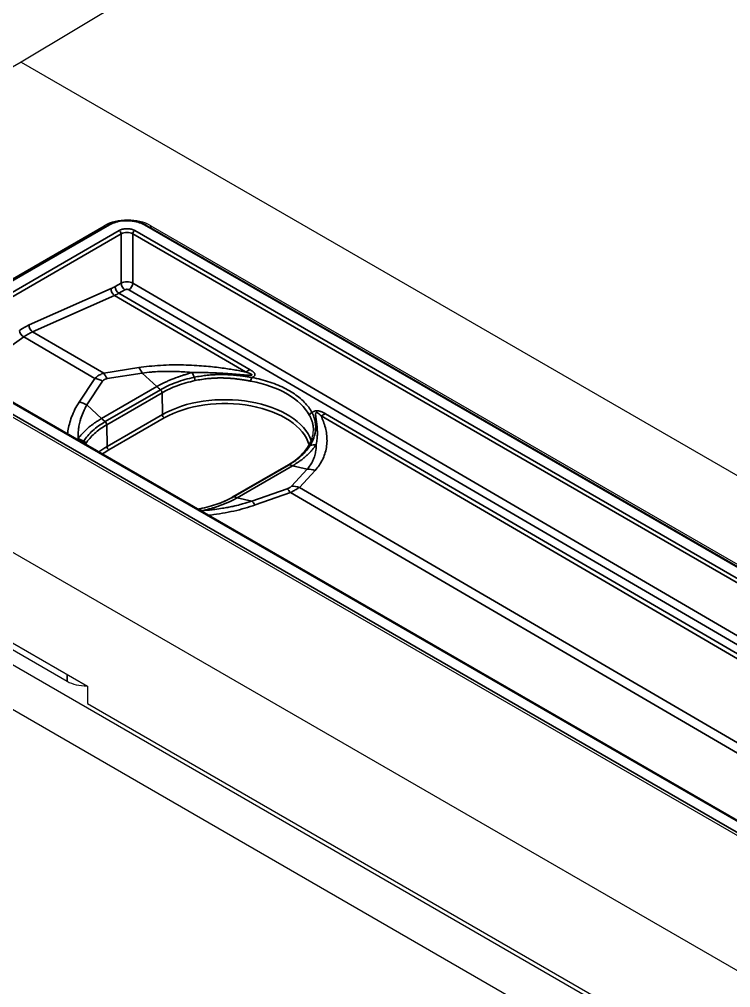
# Model space of a CAD drawing. Header units: millimetres. Extents: x 68 to 2000, y 100 to 2870.
# Drawn here: x 1274.6 to 1339.2, y 920.8 to 1008.7 of the extents above; entities that cross this region are included whole.
import ezdxf

# ---------------------------------------------------------------- set-up
doc = ezdxf.new("R2010")
doc.units = ezdxf.units.MM
doc.header["$LTSCALE"] = 10
doc.layers.add('_Sichtbarkanten', color=7, linetype='Continuous', lineweight=25)
doc.layers.add('Sichtbar schmal (ISO)', color=7, linetype='Continuous', lineweight=35)

msp = doc.modelspace()

# ---------------------------------------------------------------- linework, layer by layer
at = {"layer": '_Sichtbarkanten'}
for p, q in [((1554.104, 1172.182), (1274.797, 1004.8)), ((1274.797, 1004.8), (1235.906, 982.347)), ((1274.797, 1004.8), (1592.995, 821.089)), ((1264.996, 979.838), (1282.68, 990.048)), ((1286.112, 990.048), (1567.547, 827.561)), ((1265.251, 980.101), (1282.328, 989.961)), ((1286.57, 989.961), (1567.292, 827.886)), ((1235.906, 982.347), (1554.104, 798.635)), ((1547.565, 816.032), (1266.142, 978.511)), ((1545.972, 815.577), (1265.251, 977.652)), ((1299.012, 968.275), (1293.988, 965.374)), ((1243.154, 967.956), (1375.743, 891.406)), ((1375.743, 887.323), (1243.154, 963.874)), ((1258.18, 961.24), (1280.807, 948.176)), ((1261.647, 958.63), (1278.973, 948.627)), ((1280.807, 948.176), (1280.807, 946.625)), ((1280.807, 946.625), (1341.265, 911.72))]:
    msp.add_line(p, q, dxfattribs=at)
for centre, major_axis, ratio, start_param, end_param in [((1284.449, 988.736), (-3, 0), 0.57735, 3.926991, 5.497787), ((1280.74, 949.649), (2.5, 0), 0.578054, 3.9276, 4.720056)]:
    msp.add_ellipse(centre, major_axis=major_axis, ratio=ratio, start_param=start_param, end_param=end_param, dxfattribs=at)
for points in [[(1282.68, 990.048), (1282.774, 990.102), (1282.875, 990.152), (1282.981, 990.196)], [(1300.87, 969.982), (1301.156, 970.454), (1301.305, 970.935), (1301.314, 971.39)], [(1290.819, 964.265), (1290.875, 964.275), (1290.932, 964.286), (1290.988, 964.297)]]:
    msp.add_open_spline(points, degree=3, dxfattribs=at)
for points, knots in [([(1285.387, 990.338), (1285.491, 990.311), (1285.591, 990.28), (1285.839, 990.189), (1285.982, 990.123), (1286.112, 990.048)], [0.5790483, 0.5790483, 0.5790483, 0.5790483, 0.646482, 0.646482, 0.7526541, 0.7526541, 0.7526541, 0.7526541]), ([(1299.012, 968.275), (1299.616, 968.623), (1300.124, 969.033), (1300.64, 969.637), (1300.764, 969.808), (1300.87, 969.982)], [0, 0, 0, 0, 0.5178966, 0.5178966, 0.7138598, 0.7138598, 0.7138598, 0.7138598]), ([(1290.988, 964.297), (1291.804, 964.455), (1292.581, 964.698), (1293.516, 965.118), (1293.759, 965.242), (1293.988, 965.374)], [0, 0, 0, 0, 0.5207502, 0.5207502, 0.7170145, 0.7170145, 0.7170145, 0.7170145])]:
    msp.add_open_spline(points, degree=3, knots=knots, dxfattribs=at)
at = {"layer": 'Sichtbar schmal (ISO)'}
for p, q in [((1282.805, 990.036), (1265.121, 979.826)), ((1567.422, 827.549), (1285.987, 990.036)), ((1283.689, 989.518), (1266.017, 979.315)), ((1283.866, 989.216), (1266.194, 979.013)), ((1282.328, 989.961), (1282.328, 989.845)), ((1283.866, 989.216), (1283.866, 984.75)), ((1566.349, 826.736), (1284.926, 989.216)), ((1284.926, 989.216), (1284.926, 984.749)), ((1285.103, 989.518), (1566.526, 827.039)), ((1286.57, 989.783), (1286.57, 989.961)), ((1283.866, 984.75), (1283.324, 984.437)), ((1391.049, 922.826), (1284.926, 984.749)), ((1282.961, 984.252), (1275.525, 980.96)), ((1284.217, 984.146), (1283.676, 983.833)), ((1390.693, 922.222), (1284.571, 984.145)), ((1283.272, 983.627), (1275.836, 980.336)), ((1283.272, 983.627), (1295.163, 976.69)), ((1283.676, 983.833), (1295.566, 976.897)), ((1275.029, 979.87), (1269.999, 976.285)), ((1281.484, 976.104), (1275.029, 979.87)), ((1282.291, 976.57), (1275.836, 980.336)), ((1265.121, 977.989), (1546.556, 815.502)), ((1547.44, 816.02), (1266.017, 978.499)), ((1285.478, 977.081), (1282.291, 976.57)), ((1281.484, 976.104), (1280.061, 973.953)), ((1285.784, 976.595), (1282.597, 976.084)), ((1285.784, 976.595), (1287.11, 975.361)), ((1282.194, 975.851), (1280.77, 973.701)), ((1287.11, 975.361), (1282.097, 972.466)), ((1287.436, 975.077), (1282.422, 972.183)), ((1287.581, 974.801), (1282.56, 971.903)), ((1287.61, 972.823), (1287.581, 974.801)), ((1280.77, 973.701), (1282.097, 972.466)), ((1287.61, 972.823), (1282.59, 969.924)), ((1287.787, 972.52), (1282.767, 969.621)), ((1378.248, 928.219), (1302.006, 972.698)), ((1378.651, 928.425), (1302.409, 972.904)), ((1282.59, 969.924), (1282.56, 971.903)), ((1294.078, 965.376), (1299.105, 968.279)), ((1299.425, 968.184), (1294.398, 965.282)), ((1300.753, 967.869), (1299.425, 968.184)), ((1299.328, 966.324), (1300.753, 967.869)), ((1300.038, 966.216), (1301.463, 967.762)), ((1295.726, 964.966), (1298.924, 966.091)), ((1296.033, 964.626), (1299.231, 965.75)), ((1364.569, 927.632), (1299.231, 965.75)), ((1365.376, 928.098), (1300.038, 966.216)), ((1295.726, 964.966), (1294.398, 965.282)), ((1278.973, 948.627), (1278.973, 949.235))]:
    msp.add_line(p, q, dxfattribs=at)
for centre, major_axis, ratio, start_param, end_param in [((1282.805, 989.832), (-0.125, 0.217), 0.57735, 5.497787, 6.283185), ((1285.987, 989.832), (0.125, 0.217), 0.57735, 0, 0.785398), ((1283.689, 989.314), (0.125, -0.217), 0.57735, 0.802851, 2.356194), ((1284.396, 988.906), (-0.75, 0), 0.584359, 3.927157, 5.497639), ((1285.103, 989.314), (-0.125, -0.217), 0.57735, 3.926991, 5.480334), ((1284.396, 984.45), (-0.75, 0.001), 0.564858, 3.927945, 5.498499), ((1284.219, 984.553), (-0.25, 0.433), 0.57735, 0.802851, 2.350959), ((1284.573, 984.552), (0.252, 0.432), 0.574372, 3.929641, 5.482984), ((1283.314, 984.055), (-0.202, 0.457), 0.638319, 0.867947, 2.416202), ((1283.269, 988.142), (-2.19, -3.93), 0.587338, 0.662122, 0.776517), ((1283.678, 984.24), (-0.25, 0.433), 0.57735, 0.802851, 2.350959), ((1283.622, 987.945), (-2.442, -4.362), 0.586051, 0.663298, 0.777689), ((1275.148, 976.206), (-2.676, -4.803), 0.587338, 3.803714, 4.032507), ((1274.991, 980.251), (-0.29, 0.407), 0.508834, 0.750857, 2.299113), ((1275.878, 980.763), (-0.202, 0.457), 0.638319, 0.867947, 2.416202), ((1275.502, 976.009), (-2.424, -4.371), 0.588623, 3.802531, 4.031336), ((1285.267, 974.942), (0.396, -2.468), 0.393811, 2.240031, 2.552528), ((1295.585, 980.968), (-2.52, -4.319), 0.574314, 0.673631, 0.787998), ((1281.677, 974.198), (2.085, -1.38), 0.678392, 1.764791, 2.077288), ((1282.08, 974.431), (0.396, -2.468), 0.393812, 2.240031, 2.552527), ((1290.816, 979.594), (-0.844, 4.928), 0.2363, 2.173153, 2.288257), ((1290.478, 976.034), (0.052, -0.244), 0.269756, 0.94211, 2.277777), ((1295.718, 975.987), (-0.045, -0.246), 0.23833, 3.782078, 5.332977), ((1288.144, 978.668), (-2.5, 4.33), 0.57735, 2.059502, 2.154544), ((1293.269, 971.399), (8.044, -0.038), 0.580459, 0.302764, 1.273865), ((1293.27, 969.555), (8.004, 0), 0.57735, 0.199414, 2.356194), ((1280.253, 972.047), (2.085, -1.38), 0.678392, 1.764791, 2.077288), ((1293.27, 969.354), (7.754, 0), 0.57735, 0.161447, 2.356194), ((1283.13, 975.773), (-2.5, 4.33), 0.57735, 2.059502, 2.154544), ((1287.787, 972.724), (-0.125, 0.217), 0.57735, 0.802851, 2.356194), ((1301.193, 972.794), (-0.221, -0.117), 0.777335, 4.316243, 5.872026), ((1302.427, 976.976), (2.519, 4.319), 0.574305, 3.815214, 3.929583), ((1282.385, 972.002), (0.121, -0.219), 0.577897, 0.813796, 2.165345), ((1281.52, 974.227), (4.439, -2.301), 0.78055, 4.764642, 4.879746), ((1280.437, 970.238), (0.212, -0.133), 0.773952, 0.466575, 1.802244), ((1288.25, 966.656), (-8.004, 0), 0.57735, 5.497787, 5.637259), ((1282.767, 969.826), (-0.125, 0.217), 0.57735, 0.802851, 2.356194), ((1301.083, 969.852), (-0.214, 0.13), 0.76132, 5.358489, 6.283188), ((1300.034, 974.22), (-4.437, 2.305), 0.780416, 2.166146, 2.280298), ((1288.25, 966.456), (-7.754, 0), 0.57735, 5.497787, 5.609846), ((1299.137, 968.058), (-0.125, 0.217), 0.589755, 5.691361, 6.283682), ((1298.427, 972.677), (-2.5, 4.33), 0.57735, 2.549208, 2.642415), ((1301.252, 965.623), (-1.838, 1.695), 0.802198, 5.25698, 5.569476), ((1299.827, 964.077), (-1.838, 1.695), 0.802198, 5.25698, 5.569476), ((1299.424, 963.844), (-0.829, 2.359), 0.270007, 5.552685, 5.865182), ((1293.399, 969.775), (-2.5, 4.33), 0.57735, 2.549208, 2.642415), ((1296.225, 962.72), (-0.829, 2.359), 0.270006, 5.552685, 5.865181), ((1290.733, 968.85), (0.846, -4.928), 0.23675, 5.857087, 5.971233)]:
    msp.add_ellipse(centre, major_axis=major_axis, ratio=ratio, start_param=start_param, end_param=end_param, dxfattribs=at)
for points, knots in [([(1285.987, 990.036), (1285.911, 990.079), (1285.831, 990.12), (1285.746, 990.156), (1285.66, 990.193), (1285.57, 990.227), (1285.476, 990.257), (1285.383, 990.286), (1285.287, 990.312), (1285.187, 990.333), (1285.088, 990.355), (1284.987, 990.372), (1284.883, 990.385), (1284.88, 990.386), (1284.878, 990.386), (1284.875, 990.386), (1284.774, 990.399), (1284.672, 990.408), (1284.569, 990.412), (1284.565, 990.412), (1284.561, 990.413), (1284.557, 990.413), (1284.455, 990.417), (1284.354, 990.417), (1284.252, 990.414), (1284.247, 990.413), (1284.241, 990.413), (1284.235, 990.413), (1284.135, 990.409), (1284.036, 990.401), (1283.938, 990.389), (1283.931, 990.388), (1283.924, 990.387), (1283.917, 990.386), (1283.821, 990.374), (1283.725, 990.358), (1283.633, 990.339), (1283.625, 990.337), (1283.616, 990.336), (1283.608, 990.334), (1283.515, 990.314), (1283.425, 990.29), (1283.337, 990.263), (1283.33, 990.261), (1283.323, 990.259), (1283.316, 990.257), (1283.226, 990.228), (1283.14, 990.196), (1283.058, 990.162), (1283.054, 990.16), (1283.05, 990.158), (1283.046, 990.156), (1282.961, 990.12), (1282.881, 990.079), (1282.805, 990.036)], [0, 0, 0, 0, 0.090909, 0.090909, 0.090909, 0.181748, 0.181748, 0.181748, 0.271516, 0.271516, 0.271516, 0.361211, 0.361211, 0.361211, 0.363636, 0.363636, 0.363636, 0.450924, 0.450924, 0.450924, 0.454545, 0.454545, 0.454545, 0.540645, 0.540645, 0.540645, 0.545455, 0.545455, 0.545455, 0.63041, 0.63041, 0.63041, 0.636364, 0.636364, 0.636364, 0.719986, 0.719986, 0.719986, 0.727273, 0.727273, 0.727273, 0.811363, 0.811363, 0.811363, 0.818182, 0.818182, 0.818182, 0.904885, 0.904885, 0.904885, 0.909091, 0.909091, 0.909091, 1, 1, 1, 1]), ([(1285.103, 989.518), (1285.063, 989.542), (1285.019, 989.563), (1284.972, 989.582), (1284.925, 989.601), (1284.874, 989.618), (1284.821, 989.632), (1284.768, 989.647), (1284.713, 989.659), (1284.656, 989.667), (1284.599, 989.676), (1284.542, 989.682), (1284.484, 989.685), (1284.426, 989.688), (1284.368, 989.688), (1284.31, 989.685), (1284.252, 989.682), (1284.195, 989.677), (1284.138, 989.668), (1284.081, 989.659), (1284.026, 989.647), (1283.973, 989.633), (1283.919, 989.619), (1283.868, 989.602), (1283.821, 989.582), (1283.773, 989.563), (1283.73, 989.542), (1283.689, 989.518)], [0, 0, 0, 0, 0.111111, 0.111111, 0.111111, 0.222222, 0.222222, 0.222222, 0.333333, 0.333333, 0.333333, 0.444444, 0.444444, 0.444444, 0.555556, 0.555556, 0.555556, 0.666667, 0.666667, 0.666667, 0.777778, 0.777778, 0.777778, 0.888889, 0.888889, 0.888889, 1, 1, 1, 1]), ([(1295.566, 976.897), (1295.593, 976.881), (1295.619, 976.865), (1295.644, 976.85), (1295.668, 976.834), (1295.691, 976.819), (1295.713, 976.804), (1295.735, 976.79), (1295.755, 976.775), (1295.775, 976.761), (1295.794, 976.746), (1295.812, 976.732), (1295.829, 976.718), (1295.846, 976.704), (1295.861, 976.691), (1295.876, 976.677), (1295.89, 976.663), (1295.904, 976.65), (1295.916, 976.637), (1295.928, 976.624), (1295.939, 976.611), (1295.949, 976.598), (1295.959, 976.585), (1295.968, 976.572), (1295.976, 976.56), (1295.984, 976.547), (1295.99, 976.535), (1295.996, 976.523), (1296.001, 976.511), (1296.005, 976.499), (1296.008, 976.487), (1296.011, 976.475), (1296.013, 976.464), (1296.013, 976.453), (1296.014, 976.442), (1296.013, 976.431), (1296.012, 976.421), (1296.01, 976.411), (1296.008, 976.401), (1296.004, 976.391), (1296, 976.381), (1295.996, 976.371), (1295.99, 976.362), (1295.984, 976.352), (1295.976, 976.342), (1295.968, 976.332), (1295.959, 976.322), (1295.948, 976.312), (1295.936, 976.302), (1295.924, 976.292), (1295.91, 976.282), (1295.895, 976.272), (1295.88, 976.262), (1295.863, 976.252), (1295.845, 976.243), (1295.827, 976.234), (1295.807, 976.225), (1295.786, 976.216), (1295.765, 976.207), (1295.742, 976.199), (1295.719, 976.19)], [0, 0, 0, 0, 0.05, 0.05, 0.05, 0.1, 0.1, 0.1, 0.15, 0.15, 0.15, 0.2, 0.2, 0.2, 0.25, 0.25, 0.25, 0.3, 0.3, 0.3, 0.35, 0.35, 0.35, 0.4, 0.4, 0.4, 0.45, 0.45, 0.45, 0.5, 0.5, 0.5, 0.55, 0.55, 0.55, 0.6, 0.6, 0.6, 0.65, 0.65, 0.65, 0.7, 0.7, 0.7, 0.75, 0.75, 0.75, 0.8, 0.8, 0.8, 0.85, 0.85, 0.85, 0.9, 0.9, 0.9, 0.95, 0.95, 0.95, 1, 1, 1, 1]), ([(1282.291, 976.57), (1282.226, 976.551), (1282.163, 976.53), (1282.103, 976.507), (1282.043, 976.483), (1281.985, 976.458), (1281.93, 976.43), (1281.875, 976.401), (1281.822, 976.371), (1281.771, 976.338), (1281.72, 976.305), (1281.671, 976.269), (1281.623, 976.23), (1281.575, 976.191), (1281.529, 976.149), (1281.484, 976.104)], [0.000001, 0.000001, 0.000001, 0.000001, 0.2, 0.2, 0.2, 0.4, 0.4, 0.4, 0.6, 0.6, 0.6, 0.8, 0.8, 0.8, 1, 1, 1, 1]), ([(1282.597, 976.084), (1282.559, 976.078), (1282.488, 976.062), (1282.396, 976.027), (1282.317, 975.981), (1282.249, 975.924), (1282.211, 975.877), (1282.194, 975.851)], [0.0000019, 0.0000019, 0.0000019, 0.0000019, 0.2, 0.4, 0.6, 0.8, 1, 1, 1, 1]), ([(1290.335, 976.638), (1290.311, 976.64), (1290.286, 976.642), (1290.262, 976.645), (1289.999, 976.669), (1289.727, 976.69), (1289.447, 976.706), (1289.351, 976.712), (1289.254, 976.717), (1289.156, 976.721), (1288.942, 976.731), (1288.724, 976.738), (1288.504, 976.741), (1288.331, 976.744), (1288.156, 976.745), (1287.983, 976.743), (1287.836, 976.742), (1287.691, 976.739), (1287.546, 976.735), (1287.301, 976.727), (1287.06, 976.715), (1286.826, 976.699), (1286.758, 976.695), (1286.69, 976.69), (1286.623, 976.684), (1286.328, 976.661), (1286.049, 976.631), (1285.784, 976.595)], [0.0000012, 0.0000012, 0.0000012, 0.0000012, 0.0169782, 0.0169782, 0.0169782, 0.2, 0.2, 0.2, 0.2626292, 0.2626292, 0.2626292, 0.4, 0.4, 0.4, 0.5086743, 0.5086743, 0.5086743, 0.6, 0.6, 0.6, 0.7546445, 0.7546445, 0.7546445, 0.8, 0.8, 0.8, 1, 1, 1, 1]), ([(1290.335, 976.638), (1290.303, 976.629), (1290.272, 976.621), (1290.24, 976.612), (1290.157, 976.589), (1290.075, 976.566), (1289.992, 976.542), (1289.879, 976.51), (1289.767, 976.476), (1289.656, 976.442), (1289.627, 976.433), (1289.597, 976.424), (1289.568, 976.415), (1289.487, 976.389), (1289.407, 976.363), (1289.328, 976.337), (1289.22, 976.301), (1289.113, 976.264), (1289.005, 976.225), (1288.974, 976.214), (1288.942, 976.202), (1288.911, 976.191), (1288.834, 976.163), (1288.755, 976.133), (1288.676, 976.102), (1288.564, 976.059), (1288.449, 976.013), (1288.329, 975.962), (1288.312, 975.955), (1288.295, 975.948), (1288.278, 975.941), (1288.175, 975.896), (1288.068, 975.849), (1287.957, 975.798), (1287.866, 975.756), (1287.773, 975.712), (1287.677, 975.664), (1287.636, 975.644), (1287.594, 975.622), (1287.552, 975.601), (1287.41, 975.528), (1287.262, 975.448), (1287.11, 975.361)], [0.0000016, 0.0000016, 0.0000016, 0.0000016, 0.0305724, 0.0305724, 0.0305724, 0.1111111, 0.1111111, 0.1111111, 0.2222222, 0.2222222, 0.2222222, 0.2516769, 0.2516769, 0.2516769, 0.3333333, 0.3333333, 0.3333333, 0.4444444, 0.4444444, 0.4444444, 0.4764553, 0.4764553, 0.4764553, 0.5555556, 0.5555556, 0.5555556, 0.6666667, 0.6666667, 0.6666667, 0.6824604, 0.6824604, 0.6824604, 0.7777778, 0.7777778, 0.7777778, 0.8556233, 0.8556233, 0.8556233, 0.8888889, 0.8888889, 0.8888889, 1, 1, 1, 1]), ([(1290.494, 976.204), (1290.21, 976.144), (1289.931, 976.074), (1289.659, 975.997), (1289.385, 975.919), (1289.118, 975.832), (1288.86, 975.737), (1288.602, 975.642), (1288.353, 975.539), (1288.114, 975.429), (1287.877, 975.319), (1287.65, 975.201), (1287.436, 975.077)], [0, 0, 0, 0, 0.248767, 0.248767, 0.248767, 0.499446, 0.499446, 0.499446, 0.749957, 0.749957, 0.749957, 1, 1, 1, 1]), ([(1295.163, 976.69), (1295.195, 976.68), (1295.227, 976.67), (1295.256, 976.66), (1295.285, 976.651), (1295.313, 976.641), (1295.34, 976.632), (1295.366, 976.623), (1295.391, 976.614), (1295.415, 976.605), (1295.438, 976.597), (1295.461, 976.588), (1295.482, 976.58), (1295.503, 976.572), (1295.522, 976.564), (1295.541, 976.556), (1295.559, 976.549), (1295.576, 976.541), (1295.592, 976.534), (1295.608, 976.527), (1295.623, 976.52), (1295.636, 976.513), (1295.65, 976.506), (1295.662, 976.5), (1295.673, 976.494), (1295.683, 976.487), (1295.693, 976.481), (1295.701, 976.476), (1295.709, 976.47), (1295.715, 976.465), (1295.72, 976.46), (1295.726, 976.455), (1295.729, 976.45), (1295.732, 976.446), (1295.734, 976.441), (1295.736, 976.437), (1295.736, 976.433), (1295.736, 976.43), (1295.734, 976.426), (1295.732, 976.423), (1295.729, 976.419), (1295.725, 976.416), (1295.72, 976.413), (1295.714, 976.41), (1295.707, 976.407), (1295.697, 976.405), (1295.688, 976.402), (1295.677, 976.4), (1295.664, 976.398), (1295.663, 976.398), (1295.661, 976.398), (1295.659, 976.397), (1295.647, 976.396), (1295.634, 976.395), (1295.62, 976.394), (1295.618, 976.394), (1295.616, 976.393), (1295.613, 976.393), (1295.599, 976.392), (1295.583, 976.392), (1295.566, 976.391), (1295.563, 976.391), (1295.56, 976.391), (1295.557, 976.391), (1295.539, 976.391), (1295.521, 976.391), (1295.501, 976.391), (1295.497, 976.391), (1295.494, 976.391), (1295.49, 976.391), (1295.47, 976.391), (1295.449, 976.392), (1295.427, 976.392), (1295.423, 976.392), (1295.418, 976.393), (1295.414, 976.393), (1295.392, 976.393), (1295.368, 976.394), (1295.344, 976.396), (1295.339, 976.396), (1295.334, 976.396), (1295.329, 976.396), (1295.305, 976.397), (1295.279, 976.399), (1295.253, 976.4), (1295.247, 976.401), (1295.242, 976.401), (1295.236, 976.401), (1295.209, 976.403), (1295.182, 976.405), (1295.154, 976.407), (1295.147, 976.407), (1295.14, 976.408), (1295.133, 976.408), (1295.105, 976.41), (1295.075, 976.412), (1295.044, 976.414), (1295.037, 976.415), (1295.029, 976.415), (1295.021, 976.416), (1294.99, 976.418), (1294.958, 976.421), (1294.924, 976.423), (1294.915, 976.424), (1294.907, 976.425), (1294.898, 976.426), (1294.864, 976.428), (1294.829, 976.431), (1294.792, 976.434), (1294.782, 976.435), (1294.772, 976.436), (1294.762, 976.437), (1294.725, 976.44), (1294.687, 976.443), (1294.647, 976.446), (1294.636, 976.447), (1294.624, 976.448), (1294.613, 976.449), (1294.573, 976.452), (1294.531, 976.456), (1294.488, 976.459), (1294.475, 976.46), (1294.462, 976.461), (1294.449, 976.463), (1294.406, 976.466), (1294.361, 976.47), (1294.314, 976.474), (1294.299, 976.475), (1294.284, 976.476), (1294.269, 976.478), (1294.222, 976.481), (1294.174, 976.485), (1294.123, 976.49), (1294.106, 976.491), (1294.089, 976.492), (1294.072, 976.494), (1294.021, 976.498), (1293.968, 976.502), (1293.913, 976.506), (1293.894, 976.508), (1293.875, 976.509), (1293.856, 976.511), (1293.8, 976.515), (1293.743, 976.52), (1293.684, 976.524), (1293.662, 976.526), (1293.64, 976.527), (1293.618, 976.529), (1293.558, 976.534), (1293.496, 976.538), (1293.432, 976.543), (1293.408, 976.544), (1293.383, 976.546), (1293.358, 976.548), (1293.293, 976.552), (1293.226, 976.557), (1293.157, 976.561), (1293.13, 976.563), (1293.102, 976.565), (1293.074, 976.567), (1293.004, 976.571), (1292.931, 976.575), (1292.856, 976.58), (1292.825, 976.581), (1292.794, 976.583), (1292.763, 976.585), (1292.687, 976.589), (1292.609, 976.593), (1292.528, 976.597), (1292.493, 976.599), (1292.458, 976.601), (1292.423, 976.602), (1292.341, 976.606), (1292.256, 976.61), (1292.169, 976.613), (1292.13, 976.615), (1292.091, 976.616), (1292.051, 976.618), (1291.962, 976.621), (1291.871, 976.624), (1291.776, 976.627), (1291.733, 976.628), (1291.688, 976.629), (1291.644, 976.631), (1291.548, 976.633), (1291.448, 976.635), (1291.346, 976.637), (1291.296, 976.638), (1291.246, 976.638), (1291.195, 976.639), (1291.09, 976.64), (1290.981, 976.641), (1290.867, 976.641), (1290.811, 976.641), (1290.754, 976.641), (1290.695, 976.641), (1290.579, 976.641), (1290.459, 976.64), (1290.335, 976.638)], [0, 0, 0, 0, 0.02439, 0.02439, 0.02439, 0.04878, 0.04878, 0.04878, 0.073171, 0.073171, 0.073171, 0.097561, 0.097561, 0.097561, 0.121951, 0.121951, 0.121951, 0.146341, 0.146341, 0.146341, 0.170732, 0.170732, 0.170732, 0.195122, 0.195122, 0.195122, 0.219512, 0.219512, 0.219512, 0.243902, 0.243902, 0.243902, 0.268293, 0.268293, 0.268293, 0.292683, 0.292683, 0.292683, 0.317073, 0.317073, 0.317073, 0.341463, 0.341463, 0.341463, 0.365854, 0.365854, 0.365854, 0.390244, 0.390244, 0.390244, 0.393518, 0.393518, 0.393518, 0.414634, 0.414634, 0.414634, 0.418112, 0.418112, 0.418112, 0.439024, 0.439024, 0.439024, 0.442703, 0.442703, 0.442703, 0.463415, 0.463415, 0.463415, 0.467296, 0.467296, 0.467296, 0.487805, 0.487805, 0.487805, 0.491893, 0.491893, 0.491893, 0.512195, 0.512195, 0.512195, 0.516493, 0.516493, 0.516493, 0.536585, 0.536585, 0.536585, 0.541088, 0.541088, 0.541088, 0.560976, 0.560976, 0.560976, 0.565682, 0.565682, 0.565682, 0.585366, 0.585366, 0.585366, 0.590276, 0.590276, 0.590276, 0.609756, 0.609756, 0.609756, 0.61487, 0.61487, 0.61487, 0.634146, 0.634146, 0.634146, 0.639465, 0.639465, 0.639465, 0.658537, 0.658537, 0.658537, 0.66406, 0.66406, 0.66406, 0.682927, 0.682927, 0.682927, 0.688655, 0.688655, 0.688655, 0.707317, 0.707317, 0.707317, 0.713249, 0.713249, 0.713249, 0.731707, 0.731707, 0.731707, 0.737844, 0.737844, 0.737844, 0.756098, 0.756098, 0.756098, 0.762438, 0.762438, 0.762438, 0.780488, 0.780488, 0.780488, 0.787032, 0.787032, 0.787032, 0.804878, 0.804878, 0.804878, 0.811627, 0.811627, 0.811627, 0.829268, 0.829268, 0.829268, 0.836222, 0.836222, 0.836222, 0.853659, 0.853659, 0.853659, 0.860817, 0.860817, 0.860817, 0.878049, 0.878049, 0.878049, 0.885411, 0.885411, 0.885411, 0.902439, 0.902439, 0.902439, 0.910011, 0.910011, 0.910011, 0.926829, 0.926829, 0.926829, 0.934609, 0.934609, 0.934609, 0.95122, 0.95122, 0.95122, 0.959197, 0.959197, 0.959197, 0.97561, 0.97561, 0.97561, 0.983776, 0.983776, 0.983776, 1, 1, 1, 1]), ([(1295.719, 976.19), (1295.677, 976.197), (1295.632, 976.205), (1295.585, 976.213), (1295.582, 976.213), (1295.58, 976.213), (1295.578, 976.214), (1295.532, 976.221), (1295.484, 976.229), (1295.432, 976.238), (1295.427, 976.239), (1295.421, 976.24), (1295.415, 976.24), (1295.366, 976.248), (1295.315, 976.257), (1295.261, 976.265), (1295.251, 976.267), (1295.24, 976.268), (1295.229, 976.27), (1295.179, 976.278), (1295.126, 976.286), (1295.07, 976.294), (1295.054, 976.297), (1295.038, 976.299), (1295.021, 976.302), (1294.969, 976.309), (1294.915, 976.317), (1294.859, 976.324), (1294.836, 976.328), (1294.813, 976.331), (1294.79, 976.334), (1294.737, 976.341), (1294.682, 976.348), (1294.626, 976.355), (1294.596, 976.358), (1294.565, 976.362), (1294.533, 976.366), (1294.481, 976.372), (1294.426, 976.378), (1294.37, 976.384), (1294.331, 976.388), (1294.291, 976.392), (1294.249, 976.396), (1294.197, 976.401), (1294.144, 976.406), (1294.089, 976.41), (1294.039, 976.415), (1293.987, 976.419), (1293.935, 976.423), (1293.884, 976.426), (1293.832, 976.43), (1293.779, 976.433), (1293.716, 976.437), (1293.652, 976.441), (1293.585, 976.444), (1293.537, 976.446), (1293.488, 976.448), (1293.438, 976.45), (1293.36, 976.453), (1293.28, 976.455), (1293.197, 976.457), (1293.152, 976.458), (1293.107, 976.458), (1293.061, 976.459), (1292.965, 976.459), (1292.867, 976.459), (1292.764, 976.457), (1292.725, 976.457), (1292.685, 976.456), (1292.645, 976.455), (1292.528, 976.452), (1292.407, 976.447), (1292.281, 976.44), (1292.249, 976.438), (1292.217, 976.436), (1292.185, 976.434), (1292.044, 976.425), (1291.896, 976.414), (1291.742, 976.398), (1291.72, 976.396), (1291.698, 976.394), (1291.676, 976.391), (1291.508, 976.373), (1291.332, 976.351), (1291.147, 976.323), (1291.136, 976.321), (1291.125, 976.32), (1291.114, 976.318), (1290.917, 976.287), (1290.709, 976.25), (1290.494, 976.204)], [0, 0, 0, 0, 0.0625, 0.0625, 0.0625, 0.0654165, 0.0654165, 0.0654165, 0.125, 0.125, 0.125, 0.1314929, 0.1314929, 0.1314929, 0.1875, 0.1875, 0.1875, 0.1982752, 0.1982752, 0.1982752, 0.25, 0.25, 0.25, 0.2650897, 0.2650897, 0.2650897, 0.3125, 0.3125, 0.3125, 0.3317574, 0.3317574, 0.3317574, 0.375, 0.375, 0.375, 0.3984009, 0.3984009, 0.3984009, 0.4375, 0.4375, 0.4375, 0.4650881, 0.4650881, 0.4650881, 0.5, 0.5, 0.5, 0.5318572, 0.5318572, 0.5318572, 0.5625, 0.5625, 0.5625, 0.5987144, 0.5987144, 0.5987144, 0.625, 0.625, 0.625, 0.6656738, 0.6656738, 0.6656738, 0.6875, 0.6875, 0.6875, 0.7327477, 0.7327477, 0.7327477, 0.75, 0.75, 0.75, 0.7999678, 0.7999678, 0.7999678, 0.8125, 0.8125, 0.8125, 0.8671806, 0.8671806, 0.8671806, 0.875, 0.875, 0.875, 0.9340318, 0.9340318, 0.9340318, 0.9375, 0.9375, 0.9375, 0.9999996, 0.9999996, 0.9999996, 0.9999996]), ([(1295.644, 975.852), (1295.603, 975.86), (1295.559, 975.868), (1295.512, 975.877), (1295.51, 975.877), (1295.507, 975.877), (1295.505, 975.878), (1295.46, 975.886), (1295.413, 975.895), (1295.363, 975.904), (1295.357, 975.905), (1295.352, 975.906), (1295.346, 975.907), (1295.298, 975.915), (1295.248, 975.924), (1295.196, 975.933), (1295.185, 975.935), (1295.175, 975.937), (1295.165, 975.939), (1295.115, 975.947), (1295.064, 975.956), (1295.01, 975.965), (1294.994, 975.967), (1294.978, 975.97), (1294.962, 975.973), (1294.912, 975.981), (1294.859, 975.989), (1294.805, 975.997), (1294.783, 976.001), (1294.76, 976.004), (1294.737, 976.007), (1294.686, 976.015), (1294.633, 976.022), (1294.579, 976.03), (1294.549, 976.034), (1294.519, 976.038), (1294.488, 976.041), (1294.437, 976.048), (1294.384, 976.055), (1294.33, 976.061), (1294.292, 976.065), (1294.253, 976.07), (1294.213, 976.074), (1294.162, 976.08), (1294.11, 976.085), (1294.057, 976.09), (1294.008, 976.095), (1293.958, 976.099), (1293.907, 976.103), (1293.858, 976.107), (1293.808, 976.111), (1293.756, 976.115), (1293.695, 976.119), (1293.632, 976.123), (1293.568, 976.127), (1293.521, 976.13), (1293.473, 976.132), (1293.424, 976.134), (1293.349, 976.138), (1293.271, 976.14), (1293.19, 976.142), (1293.147, 976.143), (1293.103, 976.144), (1293.058, 976.145), (1292.965, 976.146), (1292.869, 976.146), (1292.769, 976.145), (1292.731, 976.145), (1292.693, 976.144), (1292.653, 976.143), (1292.54, 976.141), (1292.422, 976.137), (1292.299, 976.131), (1292.269, 976.129), (1292.237, 976.127), (1292.206, 976.125), (1292.069, 976.117), (1291.926, 976.106), (1291.776, 976.091), (1291.755, 976.089), (1291.733, 976.087), (1291.711, 976.085), (1291.548, 976.067), (1291.377, 976.046), (1291.197, 976.018), (1291.186, 976.017), (1291.175, 976.015), (1291.165, 976.014), (1290.973, 975.984), (1290.771, 975.947), (1290.562, 975.902)], [0.0000001, 0.0000001, 0.0000001, 0.0000001, 0.0625, 0.0625, 0.0625, 0.0654174, 0.0654174, 0.0654174, 0.125, 0.125, 0.125, 0.1314931, 0.1314931, 0.1314931, 0.1875, 0.1875, 0.1875, 0.1982746, 0.1982746, 0.1982746, 0.25, 0.25, 0.25, 0.2650893, 0.2650893, 0.2650893, 0.3125, 0.3125, 0.3125, 0.331757, 0.331757, 0.331757, 0.375, 0.375, 0.375, 0.3984005, 0.3984005, 0.3984005, 0.4375, 0.4375, 0.4375, 0.4650877, 0.4650877, 0.4650877, 0.5, 0.5, 0.5, 0.5318567, 0.5318567, 0.5318567, 0.5625, 0.5625, 0.5625, 0.5987139, 0.5987139, 0.5987139, 0.625, 0.625, 0.625, 0.6656732, 0.6656732, 0.6656732, 0.6875, 0.6875, 0.6875, 0.7327472, 0.7327472, 0.7327472, 0.75, 0.75, 0.75, 0.7999672, 0.7999672, 0.7999672, 0.8125, 0.8125, 0.8125, 0.8671801, 0.8671801, 0.8671801, 0.875, 0.875, 0.875, 0.9340309, 0.9340309, 0.9340309, 0.9375, 0.9375, 0.9375, 1, 1, 1, 1]), ([(1301.194, 972.997), (1301.105, 973.164), (1300.899, 973.489), (1300.499, 973.956), (1300.015, 974.395), (1299.454, 974.802), (1298.82, 975.172), (1298.121, 975.5), (1297.367, 975.782), (1296.564, 976.017), (1296.005, 976.138), (1295.719, 976.19)], [0, 0, 0, 0, 0.1111111, 0.2222222, 0.3333333, 0.4444444, 0.5555556, 0.6666667, 0.7777778, 0.8888889, 1, 1, 1, 1]), ([(1287.436, 975.077), (1287.452, 975.065), (1287.467, 975.05), (1287.482, 975.033), (1287.496, 975.017), (1287.509, 974.999), (1287.521, 974.98), (1287.528, 974.97), (1287.534, 974.959), (1287.539, 974.948), (1287.544, 974.939), (1287.548, 974.93), (1287.552, 974.92), (1287.561, 974.9), (1287.568, 974.879), (1287.573, 974.859), (1287.577, 974.839), (1287.58, 974.82), (1287.581, 974.801)], [0, 0, 0, 0, 0.2, 0.2, 0.2, 0.4, 0.4, 0.4, 0.507718, 0.507718, 0.507718, 0.6, 0.6, 0.6, 0.8, 0.8, 0.8, 1, 1, 1, 1]), ([(1290.562, 975.902), (1290.284, 975.843), (1290.012, 975.775), (1289.747, 975.699), (1289.479, 975.622), (1289.219, 975.537), (1288.967, 975.444), (1288.716, 975.352), (1288.474, 975.251), (1288.242, 975.144), (1288.011, 975.036), (1287.79, 974.922), (1287.581, 974.801)], [0, 0, 0, 0, 0.2490962, 0.2490962, 0.2490962, 0.5, 0.5, 0.5, 0.75, 0.75, 0.75, 1, 1, 1, 1]), ([(1280.061, 973.953), (1279.92, 973.741), (1279.668, 973.309), (1279.361, 972.607), (1279.158, 971.939), (1279.059, 971.44), (1279.023, 971.166), (1279.013, 971.08)], [0, 0, 0, 0, 0.0769231, 0.1538462, 0.2307692, 0.3076923, 0.3436535, 0.3436535, 0.3436535, 0.3436535]), ([(1280.77, 973.701), (1280.647, 973.497), (1280.538, 973.289), (1280.441, 973.071), (1280.431, 973.048), (1280.421, 973.024), (1280.411, 973.001), (1280.327, 972.805), (1280.254, 972.604), (1280.195, 972.406), (1280.181, 972.358), (1280.167, 972.311), (1280.154, 972.263), (1280.107, 972.092), (1280.071, 971.924), (1280.042, 971.763), (1280.031, 971.696), (1280.02, 971.629), (1280.011, 971.564), (1279.993, 971.43), (1279.979, 971.301), (1279.971, 971.176), (1279.965, 971.095), (1279.961, 971.016), (1279.959, 970.939), (1279.956, 970.838), (1279.956, 970.741), (1279.959, 970.647)], [0, 0, 0, 0, 0.2, 0.2, 0.2, 0.2215193, 0.2215193, 0.2215193, 0.4, 0.4, 0.4, 0.4433487, 0.4433487, 0.4433487, 0.6, 0.6, 0.6, 0.6656176, 0.6656176, 0.6656176, 0.8, 0.8, 0.8, 0.8867383, 0.8867383, 0.8867383, 0.9999968, 0.9999968, 0.9999968, 0.9999968]), ([(1282.097, 972.466), (1281.958, 972.386), (1281.831, 972.308), (1281.715, 972.233), (1281.704, 972.226), (1281.694, 972.219), (1281.683, 972.213), (1281.579, 972.145), (1281.483, 972.08), (1281.395, 972.017), (1281.379, 972.005), (1281.362, 971.993), (1281.346, 971.981), (1281.267, 971.924), (1281.194, 971.869), (1281.125, 971.816), (1281.106, 971.8), (1281.086, 971.785), (1281.067, 971.769), (1281.005, 971.721), (1280.948, 971.673), (1280.893, 971.627), (1280.872, 971.609), (1280.851, 971.591), (1280.831, 971.574), (1280.781, 971.53), (1280.734, 971.488), (1280.688, 971.446), (1280.667, 971.426), (1280.646, 971.407), (1280.626, 971.388), (1280.583, 971.348), (1280.542, 971.308), (1280.502, 971.267), (1280.482, 971.247), (1280.461, 971.227), (1280.442, 971.207), (1280.401, 971.166), (1280.362, 971.124), (1280.324, 971.083), (1280.305, 971.063), (1280.287, 971.043), (1280.269, 971.023), (1280.227, 970.975), (1280.185, 970.927), (1280.144, 970.879), (1280.132, 970.865), (1280.12, 970.85), (1280.108, 970.836), (1280.056, 970.773), (1280.007, 970.71), (1279.959, 970.647)], [0, 0, 0, 0, 0.1015833, 0.1015833, 0.1015833, 0.1111111, 0.1111111, 0.1111111, 0.2043934, 0.2043934, 0.2043934, 0.2222222, 0.2222222, 0.2222222, 0.3082729, 0.3082729, 0.3082729, 0.3333333, 0.3333333, 0.3333333, 0.4134472, 0.4134472, 0.4134472, 0.4444444, 0.4444444, 0.4444444, 0.5205641, 0.5205641, 0.5205641, 0.5555556, 0.5555556, 0.5555556, 0.6293851, 0.6293851, 0.6293851, 0.6666667, 0.6666667, 0.6666667, 0.7419637, 0.7419637, 0.7419637, 0.7777778, 0.7777778, 0.7777778, 0.8634389, 0.8634389, 0.8634389, 0.8888889, 0.8888889, 0.8888889, 0.9999964, 0.9999964, 0.9999964, 0.9999964]), ([(1301.314, 971.39), (1301.315, 971.411), (1301.315, 971.432), (1301.315, 971.452), (1301.315, 971.482), (1301.314, 971.511), (1301.313, 971.54), (1301.312, 971.571), (1301.31, 971.601), (1301.308, 971.63), (1301.305, 971.661), (1301.302, 971.692), (1301.299, 971.722), (1301.296, 971.746), (1301.293, 971.769), (1301.29, 971.792), (1301.285, 971.824), (1301.28, 971.855), (1301.274, 971.886), (1301.271, 971.904), (1301.267, 971.921), (1301.264, 971.939), (1301.257, 971.972), (1301.25, 972.003), (1301.242, 972.034), (1301.239, 972.047), (1301.235, 972.06), (1301.232, 972.073), (1301.223, 972.106), (1301.214, 972.138), (1301.205, 972.169), (1301.202, 972.178), (1301.199, 972.187), (1301.196, 972.196), (1301.186, 972.229), (1301.175, 972.26), (1301.164, 972.291), (1301.162, 972.297), (1301.16, 972.302), (1301.158, 972.308), (1301.146, 972.341), (1301.133, 972.372), (1301.121, 972.402), (1301.12, 972.405), (1301.119, 972.408), (1301.118, 972.411), (1301.104, 972.443), (1301.091, 972.474), (1301.078, 972.504), (1301.064, 972.535), (1301.05, 972.564), (1301.037, 972.592), (1301.036, 972.594), (1301.035, 972.595), (1301.035, 972.596), (1301.021, 972.624), (1301.008, 972.651), (1300.995, 972.677), (1300.981, 972.704), (1300.967, 972.73), (1300.954, 972.755)], [0.3281358, 0.3281358, 0.3281358, 0.3281358, 0.3469632, 0.3469632, 0.3469632, 0.375, 0.375, 0.375, 0.4051231, 0.4051231, 0.4051231, 0.4375, 0.4375, 0.4375, 0.4633555, 0.4633555, 0.4633555, 0.5, 0.5, 0.5, 0.5216506, 0.5216506, 0.5216506, 0.5625, 0.5625, 0.5625, 0.5799973, 0.5799973, 0.5799973, 0.625, 0.625, 0.625, 0.6383475, 0.6383475, 0.6383475, 0.6875, 0.6875, 0.6875, 0.6966286, 0.6966286, 0.6966286, 0.75, 0.75, 0.75, 0.7548721, 0.7548721, 0.7548721, 0.8125, 0.8125, 0.8125, 0.8722906, 0.8722906, 0.8722906, 0.875, 0.875, 0.875, 0.9356381, 0.9356381, 0.9356381, 1, 1, 1, 1]), ([(1301.033, 970.06), (1301.104, 970.178), (1301.164, 970.291), (1301.215, 970.398), (1301.219, 970.407), (1301.224, 970.416), (1301.228, 970.425), (1301.273, 970.523), (1301.311, 970.615), (1301.343, 970.703), (1301.348, 970.719), (1301.354, 970.735), (1301.36, 970.751), (1301.387, 970.83), (1301.409, 970.906), (1301.428, 970.978), (1301.434, 971), (1301.439, 971.021), (1301.444, 971.043), (1301.46, 971.106), (1301.472, 971.167), (1301.482, 971.226), (1301.486, 971.252), (1301.49, 971.278), (1301.494, 971.303), (1301.501, 971.354), (1301.507, 971.403), (1301.511, 971.451), (1301.513, 971.48), (1301.515, 971.508), (1301.517, 971.536), (1301.519, 971.576), (1301.521, 971.615), (1301.521, 971.654), (1301.521, 971.685), (1301.521, 971.715), (1301.52, 971.744), (1301.52, 971.776), (1301.518, 971.807), (1301.517, 971.838), (1301.515, 971.87), (1301.512, 971.902), (1301.509, 971.932), (1301.507, 971.957), (1301.504, 971.981), (1301.502, 972.005), (1301.497, 972.038), (1301.493, 972.07), (1301.488, 972.102), (1301.485, 972.121), (1301.482, 972.139), (1301.478, 972.157), (1301.472, 972.191), (1301.466, 972.224), (1301.459, 972.255), (1301.456, 972.269), (1301.453, 972.282), (1301.45, 972.296), (1301.442, 972.33), (1301.433, 972.363), (1301.424, 972.395), (1301.422, 972.404), (1301.419, 972.413), (1301.417, 972.423), (1301.407, 972.457), (1301.397, 972.49), (1301.387, 972.521), (1301.385, 972.527), (1301.383, 972.533), (1301.381, 972.539), (1301.37, 972.573), (1301.359, 972.605), (1301.347, 972.636), (1301.346, 972.639), (1301.345, 972.642), (1301.344, 972.645), (1301.332, 972.678), (1301.32, 972.71), (1301.307, 972.741), (1301.295, 972.773), (1301.282, 972.803), (1301.27, 972.832), (1301.269, 972.833), (1301.269, 972.835), (1301.268, 972.836), (1301.255, 972.865), (1301.243, 972.892), (1301.231, 972.918), (1301.218, 972.946), (1301.206, 972.972), (1301.194, 972.997)], [0, 0, 0, 0, 0.057634, 0.057634, 0.057634, 0.0625, 0.0625, 0.0625, 0.115253, 0.115253, 0.115253, 0.125, 0.125, 0.125, 0.173021, 0.173021, 0.173021, 0.1875, 0.1875, 0.1875, 0.2309, 0.2309, 0.2309, 0.25, 0.25, 0.25, 0.288885, 0.288885, 0.288885, 0.3125, 0.3125, 0.3125, 0.346963, 0.346963, 0.346963, 0.375, 0.375, 0.375, 0.405123, 0.405123, 0.405123, 0.4375, 0.4375, 0.4375, 0.463355, 0.463355, 0.463355, 0.5, 0.5, 0.5, 0.521651, 0.521651, 0.521651, 0.5625, 0.5625, 0.5625, 0.579997, 0.579997, 0.579997, 0.625, 0.625, 0.625, 0.638348, 0.638348, 0.638348, 0.6875, 0.6875, 0.6875, 0.696629, 0.696629, 0.696629, 0.75, 0.75, 0.75, 0.754872, 0.754872, 0.754872, 0.8125, 0.8125, 0.8125, 0.872291, 0.872291, 0.872291, 0.875, 0.875, 0.875, 0.935638, 0.935638, 0.935638, 1, 1, 1, 1]), ([(1302.409, 972.904), (1302.381, 972.921), (1302.325, 972.952), (1302.244, 972.994), (1302.165, 973.031), (1302.089, 973.064), (1302.015, 973.092), (1301.943, 973.116), (1301.872, 973.135), (1301.803, 973.15), (1301.736, 973.161), (1301.672, 973.166), (1301.611, 973.167), (1301.557, 973.164), (1301.505, 973.157), (1301.452, 973.145), (1301.397, 973.128), (1301.342, 973.104), (1301.29, 973.074), (1301.24, 973.039), (1301.209, 973.012), (1301.194, 972.997)], [0.0000001, 0.0000001, 0.0000001, 0.0000001, 0.0526316, 0.1052632, 0.1578947, 0.2105263, 0.2631579, 0.3157895, 0.3684211, 0.4210526, 0.4736842, 0.5263158, 0.5789474, 0.6315789, 0.6842105, 0.7368421, 0.7894737, 0.8421053, 0.8947368, 0.9473684, 1, 1, 1, 1]), ([(1301.463, 967.762), (1301.595, 967.904), (1301.717, 968.055), (1301.828, 968.214), (1301.939, 968.373), (1302.04, 968.54), (1302.128, 968.714), (1302.216, 968.889), (1302.291, 969.07), (1302.352, 969.257), (1302.413, 969.443), (1302.46, 969.635), (1302.493, 969.83), (1302.525, 970.026), (1302.543, 970.226), (1302.547, 970.428), (1302.55, 970.629), (1302.539, 970.833), (1302.514, 971.035), (1302.488, 971.237), (1302.449, 971.437), (1302.4, 971.631), (1302.351, 971.824), (1302.291, 972.011), (1302.224, 972.189), (1302.157, 972.367), (1302.084, 972.536), (1302.006, 972.698)], [0, 0, 0, 0, 0.1111111, 0.1111111, 0.1111111, 0.2222222, 0.2222222, 0.2222222, 0.3333333, 0.3333333, 0.3333333, 0.4444444, 0.4444444, 0.4444444, 0.5555556, 0.5555556, 0.5555556, 0.6666667, 0.6666667, 0.6666667, 0.7777778, 0.7777778, 0.7777778, 0.8888889, 0.8888889, 0.8888889, 0.9999998, 0.9999998, 0.9999998, 0.9999998]), ([(1302.006, 972.698), (1301.99, 972.716), (1301.975, 972.733), (1301.96, 972.749), (1301.945, 972.765), (1301.931, 972.781), (1301.917, 972.795), (1301.902, 972.81), (1301.889, 972.823), (1301.875, 972.837), (1301.874, 972.837), (1301.873, 972.838), (1301.872, 972.839), (1301.86, 972.851), (1301.848, 972.863), (1301.836, 972.874), (1301.834, 972.875), (1301.833, 972.876), (1301.832, 972.877), (1301.82, 972.887), (1301.809, 972.897), (1301.798, 972.906), (1301.797, 972.908), (1301.795, 972.909), (1301.794, 972.91), (1301.783, 972.919), (1301.773, 972.927), (1301.763, 972.935), (1301.761, 972.936), (1301.759, 972.937), (1301.758, 972.938), (1301.748, 972.946), (1301.738, 972.953), (1301.729, 972.959), (1301.727, 972.96), (1301.726, 972.961), (1301.724, 972.962), (1301.715, 972.968), (1301.706, 972.974), (1301.697, 972.979), (1301.696, 972.98), (1301.694, 972.981), (1301.692, 972.982), (1301.684, 972.987), (1301.676, 972.991), (1301.668, 972.994), (1301.666, 972.995), (1301.664, 972.996), (1301.662, 972.997), (1301.655, 973), (1301.648, 973.002), (1301.641, 973.004), (1301.64, 973.005), (1301.638, 973.006), (1301.636, 973.006), (1301.63, 973.008), (1301.624, 973.009), (1301.618, 973.01), (1301.616, 973.01), (1301.615, 973.011), (1301.613, 973.011), (1301.608, 973.011), (1301.603, 973.011), (1301.598, 973.011), (1301.597, 973.011), (1301.595, 973.011), (1301.593, 973.011), (1301.589, 973.01), (1301.585, 973.01), (1301.58, 973.008), (1301.579, 973.008), (1301.577, 973.007), (1301.575, 973.007), (1301.571, 973.005), (1301.567, 973.003), (1301.564, 973.001), (1301.562, 973), (1301.56, 972.999), (1301.558, 972.997), (1301.555, 972.994), (1301.551, 972.991), (1301.548, 972.987), (1301.547, 972.986), (1301.545, 972.984), (1301.544, 972.981), (1301.541, 972.977), (1301.538, 972.973), (1301.536, 972.968), (1301.534, 972.965), (1301.533, 972.962), (1301.532, 972.959), (1301.53, 972.954), (1301.528, 972.948), (1301.526, 972.942), (1301.525, 972.939), (1301.524, 972.935), (1301.523, 972.931), (1301.522, 972.925), (1301.52, 972.918), (1301.519, 972.911), (1301.519, 972.906), (1301.518, 972.902), (1301.517, 972.897), (1301.517, 972.89), (1301.516, 972.882), (1301.516, 972.874), (1301.515, 972.869), (1301.515, 972.863), (1301.515, 972.857), (1301.515, 972.849), (1301.514, 972.841), (1301.514, 972.833), (1301.514, 972.826), (1301.515, 972.819), (1301.515, 972.813), (1301.515, 972.804), (1301.515, 972.796), (1301.516, 972.787), (1301.516, 972.779), (1301.516, 972.772), (1301.517, 972.764), (1301.517, 972.755), (1301.518, 972.746), (1301.519, 972.737), (1301.52, 972.728), (1301.52, 972.719), (1301.521, 972.71), (1301.522, 972.701), (1301.523, 972.691), (1301.524, 972.682), (1301.525, 972.672), (1301.526, 972.662), (1301.527, 972.651), (1301.528, 972.641), (1301.53, 972.632), (1301.531, 972.622), (1301.532, 972.61), (1301.534, 972.598), (1301.535, 972.586), (1301.537, 972.576), (1301.538, 972.566), (1301.539, 972.556), (1301.541, 972.542), (1301.543, 972.529), (1301.545, 972.515), (1301.546, 972.505), (1301.548, 972.494), (1301.549, 972.483), (1301.552, 972.468), (1301.554, 972.453), (1301.556, 972.437), (1301.558, 972.426), (1301.559, 972.415), (1301.561, 972.404), (1301.563, 972.387), (1301.566, 972.369), (1301.569, 972.351), (1301.57, 972.34), (1301.572, 972.329), (1301.574, 972.317), (1301.576, 972.298), (1301.579, 972.278), (1301.582, 972.257), (1301.584, 972.246), (1301.586, 972.234), (1301.587, 972.222), (1301.591, 972.2), (1301.594, 972.177), (1301.597, 972.154), (1301.599, 972.142), (1301.6, 972.13), (1301.602, 972.118), (1301.605, 972.093), (1301.609, 972.067), (1301.612, 972.04), (1301.614, 972.028), (1301.615, 972.016), (1301.617, 972.003), (1301.62, 971.975), (1301.624, 971.946), (1301.627, 971.916), (1301.629, 971.903), (1301.63, 971.891), (1301.631, 971.878), (1301.635, 971.846), (1301.638, 971.813), (1301.642, 971.779), (1301.643, 971.767), (1301.644, 971.754), (1301.645, 971.742), (1301.649, 971.706), (1301.652, 971.669), (1301.655, 971.631), (1301.655, 971.619), (1301.656, 971.606), (1301.657, 971.594), (1301.66, 971.554), (1301.663, 971.513), (1301.665, 971.47), (1301.665, 971.458), (1301.666, 971.446), (1301.667, 971.434), (1301.669, 971.389), (1301.67, 971.343), (1301.671, 971.295), (1301.672, 971.283), (1301.672, 971.271), (1301.672, 971.259), (1301.673, 971.209), (1301.673, 971.157), (1301.673, 971.103), (1301.672, 971.091), (1301.672, 971.079), (1301.672, 971.067), (1301.671, 971.011), (1301.669, 970.952), (1301.666, 970.891), (1301.665, 970.88), (1301.665, 970.869), (1301.664, 970.857), (1301.661, 970.793), (1301.656, 970.727), (1301.649, 970.658), (1301.648, 970.647), (1301.647, 970.636), (1301.646, 970.626), (1301.638, 970.554), (1301.629, 970.479), (1301.617, 970.4), (1301.616, 970.391), (1301.614, 970.381), (1301.613, 970.371), (1301.6, 970.29), (1301.585, 970.205), (1301.566, 970.116), (1301.564, 970.108), (1301.562, 970.099), (1301.56, 970.091)], [0, 0, 0, 0, 0.0243902, 0.0243902, 0.0243902, 0.0487805, 0.0487805, 0.0487805, 0.0731707, 0.0731707, 0.0731707, 0.0748433, 0.0748433, 0.0748433, 0.097561, 0.097561, 0.097561, 0.0997919, 0.0997919, 0.0997919, 0.1219512, 0.1219512, 0.1219512, 0.1247412, 0.1247412, 0.1247412, 0.1463415, 0.1463415, 0.1463415, 0.1496887, 0.1496887, 0.1496887, 0.1707317, 0.1707317, 0.1707317, 0.1746336, 0.1746336, 0.1746336, 0.195122, 0.195122, 0.195122, 0.1995774, 0.1995774, 0.1995774, 0.2195122, 0.2195122, 0.2195122, 0.2245265, 0.2245265, 0.2245265, 0.2439024, 0.2439024, 0.2439024, 0.2494911, 0.2494911, 0.2494911, 0.2682927, 0.2682927, 0.2682927, 0.2744777, 0.2744777, 0.2744777, 0.2926829, 0.2926829, 0.2926829, 0.2994198, 0.2994198, 0.2994198, 0.3170732, 0.3170732, 0.3170732, 0.3243039, 0.3243039, 0.3243039, 0.3414634, 0.3414634, 0.3414634, 0.3492553, 0.3492553, 0.3492553, 0.3658537, 0.3658537, 0.3658537, 0.3742197, 0.3742197, 0.3742197, 0.3902439, 0.3902439, 0.3902439, 0.3991713, 0.3991713, 0.3991713, 0.4146341, 0.4146341, 0.4146341, 0.4241031, 0.4241031, 0.4241031, 0.4390244, 0.4390244, 0.4390244, 0.4490535, 0.4490535, 0.4490535, 0.4634146, 0.4634146, 0.4634146, 0.4740086, 0.4740086, 0.4740086, 0.4878049, 0.4878049, 0.4878049, 0.4989618, 0.4989618, 0.4989618, 0.5121951, 0.5121951, 0.5121951, 0.5239039, 0.5239039, 0.5239039, 0.5365854, 0.5365854, 0.5365854, 0.5488485, 0.5488485, 0.5488485, 0.5609756, 0.5609756, 0.5609756, 0.5737962, 0.5737962, 0.5737962, 0.5853659, 0.5853659, 0.5853659, 0.598743, 0.598743, 0.598743, 0.6097561, 0.6097561, 0.6097561, 0.623691, 0.623691, 0.623691, 0.6341463, 0.6341463, 0.6341463, 0.6486399, 0.6486399, 0.6486399, 0.6585366, 0.6585366, 0.6585366, 0.6735867, 0.6735867, 0.6735867, 0.6829268, 0.6829268, 0.6829268, 0.6985328, 0.6985328, 0.6985328, 0.7073171, 0.7073171, 0.7073171, 0.72348, 0.72348, 0.72348, 0.7317073, 0.7317073, 0.7317073, 0.7484263, 0.7484263, 0.7484263, 0.7560976, 0.7560976, 0.7560976, 0.7733768, 0.7733768, 0.7733768, 0.7804878, 0.7804878, 0.7804878, 0.7983282, 0.7983282, 0.7983282, 0.804878, 0.804878, 0.804878, 0.8232726, 0.8232726, 0.8232726, 0.8292683, 0.8292683, 0.8292683, 0.8482163, 0.8482163, 0.8482163, 0.8536585, 0.8536585, 0.8536585, 0.873164, 0.873164, 0.873164, 0.8780488, 0.8780488, 0.8780488, 0.8981122, 0.8981122, 0.8981122, 0.902439, 0.902439, 0.902439, 0.9230609, 0.9230609, 0.9230609, 0.9268293, 0.9268293, 0.9268293, 0.9480078, 0.9480078, 0.9480078, 0.9512195, 0.9512195, 0.9512195, 0.9729596, 0.9729596, 0.9729596, 0.9756098, 0.9756098, 0.9756098, 0.9978937, 0.9978937, 0.9978937, 0.9999998, 0.9999998, 0.9999998, 0.9999998]), ([(1282.422, 972.183), (1282.208, 972.059), (1282.005, 971.928), (1281.815, 971.792), (1281.624, 971.655), (1281.447, 971.512), (1281.284, 971.364), (1281.283, 971.363), (1281.282, 971.362), (1281.281, 971.361), (1281.12, 971.214), (1280.973, 971.063), (1280.841, 970.907), (1280.84, 970.906), (1280.839, 970.905), (1280.838, 970.904), (1280.706, 970.748), (1280.59, 970.589), (1280.489, 970.428)], [0, 0, 0, 0, 0.25, 0.25, 0.25, 0.5, 0.5, 0.5, 0.501481, 0.501481, 0.501481, 0.75, 0.75, 0.75, 0.751836, 0.751836, 0.751836, 1, 1, 1, 1]), ([(1282.56, 971.903), (1282.351, 971.782), (1282.153, 971.655), (1281.968, 971.521), (1281.783, 971.388), (1281.61, 971.249), (1281.451, 971.105), (1281.292, 970.961), (1281.147, 970.812), (1281.017, 970.66), (1280.887, 970.507), (1280.772, 970.351), (1280.673, 970.193)], [0, 0, 0, 0, 0.25, 0.25, 0.25, 0.5, 0.5, 0.5, 0.75, 0.75, 0.75, 1, 1, 1, 1]), ([(1279.941, 970.545), (1279.943, 970.558), (1279.945, 970.571), (1279.947, 970.584), (1279.951, 970.605), (1279.955, 970.626), (1279.959, 970.647)], [0.991912165, 0.991912165, 0.991912165, 0.991912165, 0.995016205, 0.995016205, 0.995016205, 1, 1, 1, 1]), ([(1299.105, 968.279), (1299.319, 968.403), (1299.521, 968.533), (1299.711, 968.671), (1299.901, 968.809), (1300.078, 968.954), (1300.24, 969.103), (1300.402, 969.253), (1300.55, 969.409), (1300.683, 969.568), (1300.683, 969.569), (1300.684, 969.57), (1300.685, 969.571), (1300.816, 969.73), (1300.933, 969.893), (1301.033, 970.06)], [0, 0, 0, 0, 0.2497482, 0.2497482, 0.2497482, 0.5, 0.5, 0.5, 0.75, 0.75, 0.75, 0.751417, 0.751417, 0.751417, 0.9999993, 0.9999993, 0.9999993, 0.9999993]), ([(1301.56, 970.091), (1301.512, 970.021), (1301.463, 969.952), (1301.411, 969.883), (1301.41, 969.882), (1301.409, 969.881), (1301.409, 969.88), (1301.358, 969.814), (1301.306, 969.748), (1301.252, 969.683), (1301.251, 969.682), (1301.251, 969.681), (1301.25, 969.68), (1301.196, 969.616), (1301.141, 969.553), (1301.084, 969.491), (1301.082, 969.488), (1301.08, 969.486), (1301.078, 969.484), (1301.021, 969.422), (1300.963, 969.361), (1300.901, 969.299), (1300.899, 969.297), (1300.896, 969.294), (1300.894, 969.292), (1300.831, 969.229), (1300.765, 969.166), (1300.694, 969.102), (1300.693, 969.1), (1300.691, 969.099), (1300.689, 969.097), (1300.616, 969.031), (1300.538, 968.963), (1300.453, 968.893), (1300.369, 968.823), (1300.276, 968.751), (1300.175, 968.675), (1300.172, 968.673), (1300.169, 968.671), (1300.166, 968.669), (1300.067, 968.595), (1299.959, 968.519), (1299.838, 968.439), (1299.834, 968.437), (1299.83, 968.434), (1299.826, 968.432), (1299.705, 968.352), (1299.571, 968.269), (1299.425, 968.184)], [0, 0, 0, 0, 0.111111, 0.111111, 0.111111, 0.11271, 0.11271, 0.11271, 0.220682, 0.220682, 0.220682, 0.222222, 0.222222, 0.222222, 0.329341, 0.329341, 0.329341, 0.333333, 0.333333, 0.333333, 0.440023, 0.440023, 0.440023, 0.444444, 0.444444, 0.444444, 0.552739, 0.552739, 0.552739, 0.555556, 0.555556, 0.555556, 0.666667, 0.666667, 0.666667, 0.777778, 0.777778, 0.777778, 0.781037, 0.781037, 0.781037, 0.888889, 0.888889, 0.888889, 0.892463, 0.892463, 0.892463, 1, 1, 1, 1]), ([(1300.753, 967.869), (1300.857, 967.99), (1300.953, 968.117), (1301.04, 968.251), (1301.126, 968.383), (1301.203, 968.521), (1301.269, 968.664), (1301.27, 968.666), (1301.271, 968.668), (1301.272, 968.67), (1301.336, 968.809), (1301.39, 968.954), (1301.434, 969.102), (1301.436, 969.108), (1301.438, 969.115), (1301.44, 969.122), (1301.481, 969.265), (1301.512, 969.411), (1301.533, 969.56), (1301.534, 969.573), (1301.536, 969.586), (1301.538, 969.599), (1301.556, 969.742), (1301.564, 969.888), (1301.561, 970.035), (1301.561, 970.054), (1301.561, 970.072), (1301.56, 970.091)], [0, 0, 0, 0, 0.2, 0.2, 0.2, 0.397069, 0.397069, 0.397069, 0.4, 0.4, 0.4, 0.591058, 0.591058, 0.591058, 0.6, 0.6, 0.6, 0.783816, 0.783816, 0.783816, 0.8, 0.8, 0.8, 0.977527, 0.977527, 0.977527, 1, 1, 1, 1]), ([(1298.924, 966.091), (1298.963, 966.104), (1299.034, 966.132), (1299.126, 966.175), (1299.205, 966.221), (1299.273, 966.27), (1299.311, 966.305), (1299.328, 966.324)], [0.0000017, 0.0000017, 0.0000017, 0.0000017, 0.2, 0.4, 0.6, 0.8, 1, 1, 1, 1]), ([(1299.231, 965.75), (1299.297, 965.783), (1299.36, 965.816), (1299.42, 965.848), (1299.48, 965.879), (1299.537, 965.911), (1299.592, 965.941), (1299.647, 965.972), (1299.7, 966.003), (1299.751, 966.033), (1299.802, 966.064), (1299.851, 966.094), (1299.899, 966.124), (1299.947, 966.155), (1299.993, 966.186), (1300.038, 966.216)], [0.0000009, 0.0000009, 0.0000009, 0.0000009, 0.2, 0.2, 0.2, 0.4, 0.4, 0.4, 0.6, 0.6, 0.6, 0.8, 0.8, 0.8, 1, 1, 1, 1]), ([(1291.021, 964.28), (1291.306, 964.335), (1291.585, 964.399), (1291.857, 964.473), (1292.131, 964.548), (1292.398, 964.632), (1292.656, 964.725), (1292.913, 964.817), (1293.162, 964.918), (1293.399, 965.027), (1293.637, 965.136), (1293.863, 965.253), (1294.078, 965.376)], [0, 0, 0, 0, 0.249038, 0.249038, 0.249038, 0.499954, 0.499954, 0.499954, 0.75, 0.75, 0.75, 1, 1, 1, 1]), ([(1294.398, 965.282), (1294.246, 965.195), (1294.098, 965.115), (1293.957, 965.044), (1293.916, 965.023), (1293.875, 965.003), (1293.834, 964.983), (1293.738, 964.936), (1293.644, 964.893), (1293.553, 964.852), (1293.441, 964.802), (1293.334, 964.757), (1293.229, 964.714), (1293.213, 964.708), (1293.198, 964.701), (1293.182, 964.695), (1293.063, 964.647), (1292.948, 964.604), (1292.837, 964.564), (1292.754, 964.534), (1292.673, 964.505), (1292.593, 964.479), (1292.564, 964.469), (1292.536, 964.46), (1292.508, 964.451), (1292.401, 964.415), (1292.294, 964.382), (1292.186, 964.35), (1292.103, 964.326), (1292.018, 964.302), (1291.933, 964.278), (1291.908, 964.272), (1291.883, 964.265), (1291.858, 964.258), (1291.747, 964.229), (1291.635, 964.201), (1291.522, 964.174), (1291.435, 964.153), (1291.347, 964.134), (1291.259, 964.115), (1291.233, 964.109), (1291.206, 964.104), (1291.18, 964.098)], [0, 0, 0, 0, 0.1111111, 0.1111111, 0.1111111, 0.143947, 0.143947, 0.143947, 0.2222222, 0.2222222, 0.2222222, 0.3186921, 0.3186921, 0.3186921, 0.3333333, 0.3333333, 0.3333333, 0.4444444, 0.4444444, 0.4444444, 0.5266814, 0.5266814, 0.5266814, 0.5555556, 0.5555556, 0.5555556, 0.6666667, 0.6666667, 0.6666667, 0.7526813, 0.7526813, 0.7526813, 0.7777778, 0.7777778, 0.7777778, 0.8888889, 0.8888889, 0.8888889, 0.9746682, 0.9746682, 0.9746682, 0.999999, 0.999999, 0.999999, 0.999999]), ([(1291.18, 964.098), (1291.498, 964.121), (1291.815, 964.151), (1292.131, 964.188), (1292.209, 964.197), (1292.287, 964.206), (1292.365, 964.216), (1292.602, 964.247), (1292.838, 964.281), (1293.074, 964.32), (1293.23, 964.345), (1293.385, 964.373), (1293.539, 964.402), (1293.695, 964.431), (1293.849, 964.463), (1294.003, 964.496), (1294.232, 964.545), (1294.457, 964.599), (1294.677, 964.656), (1294.751, 964.675), (1294.823, 964.694), (1294.895, 964.714), (1295.183, 964.792), (1295.46, 964.877), (1295.726, 964.966)], [0.0000007, 0.0000007, 0.0000007, 0.0000007, 0.2, 0.2, 0.2, 0.2493831, 0.2493831, 0.2493831, 0.4, 0.4, 0.4, 0.4996387, 0.4996387, 0.4996387, 0.6, 0.6, 0.6, 0.7500785, 0.7500785, 0.7500785, 0.8, 0.8, 0.8, 1, 1, 1, 1]), ([(1291.813, 963.69), (1291.876, 963.698), (1292.294, 963.748), (1293.055, 963.86), (1294.101, 964.066), (1295.113, 964.324), (1295.733, 964.521), (1296.033, 964.626)], [0.5360308, 0.5360308, 0.5360308, 0.5360308, 0.5555556, 0.6666667, 0.7777778, 0.8888889, 1, 1, 1, 1]), ([(1294.078, 965.376), (1294.062, 965.382), (1294.047, 965.385), (1294.033, 965.385), (1294.019, 965.385), (1294.006, 965.382), (1293.994, 965.377), (1293.992, 965.376), (1293.99, 965.375), (1293.988, 965.374)], [0, 0, 0, 0, 0.2, 0.2, 0.2, 0.4, 0.4, 0.4, 0.4353901, 0.4353901, 0.4353901, 0.4353901])]:
    msp.add_open_spline(points, degree=3, knots=knots, dxfattribs=at)
for points in [[(1284.571, 984.145), (1284.559, 984.151), (1284.534, 984.164), (1284.49, 984.177), (1284.443, 984.186), (1284.394, 984.189), (1284.345, 984.186), (1284.298, 984.178), (1284.254, 984.164), (1284.229, 984.153), (1284.217, 984.146)], [(1295.163, 976.69), (1294.99, 976.725), (1294.639, 976.793), (1294.101, 976.888), (1293.524, 976.98), (1292.889, 977.069), (1292.185, 977.154), (1291.397, 977.23), (1290.514, 977.293), (1289.539, 977.331), (1288.499, 977.336), (1287.43, 977.297), (1286.391, 977.211), (1285.773, 977.128), (1285.478, 977.081)], [(1280.489, 970.428), (1280.458, 970.377), (1280.428, 970.328), (1280.401, 970.279)], [(1280.673, 970.193), (1280.662, 970.175), (1280.651, 970.158), (1280.641, 970.141)], [(1290.849, 964.247), (1290.906, 964.258), (1290.963, 964.268), (1291.021, 964.28)], [(1291.18, 964.098), (1291.16, 964.096), (1291.139, 964.094), (1291.119, 964.091)]]:
    msp.add_open_spline(points, degree=3, dxfattribs=at)

doc.saveas('drawing.dxf')
